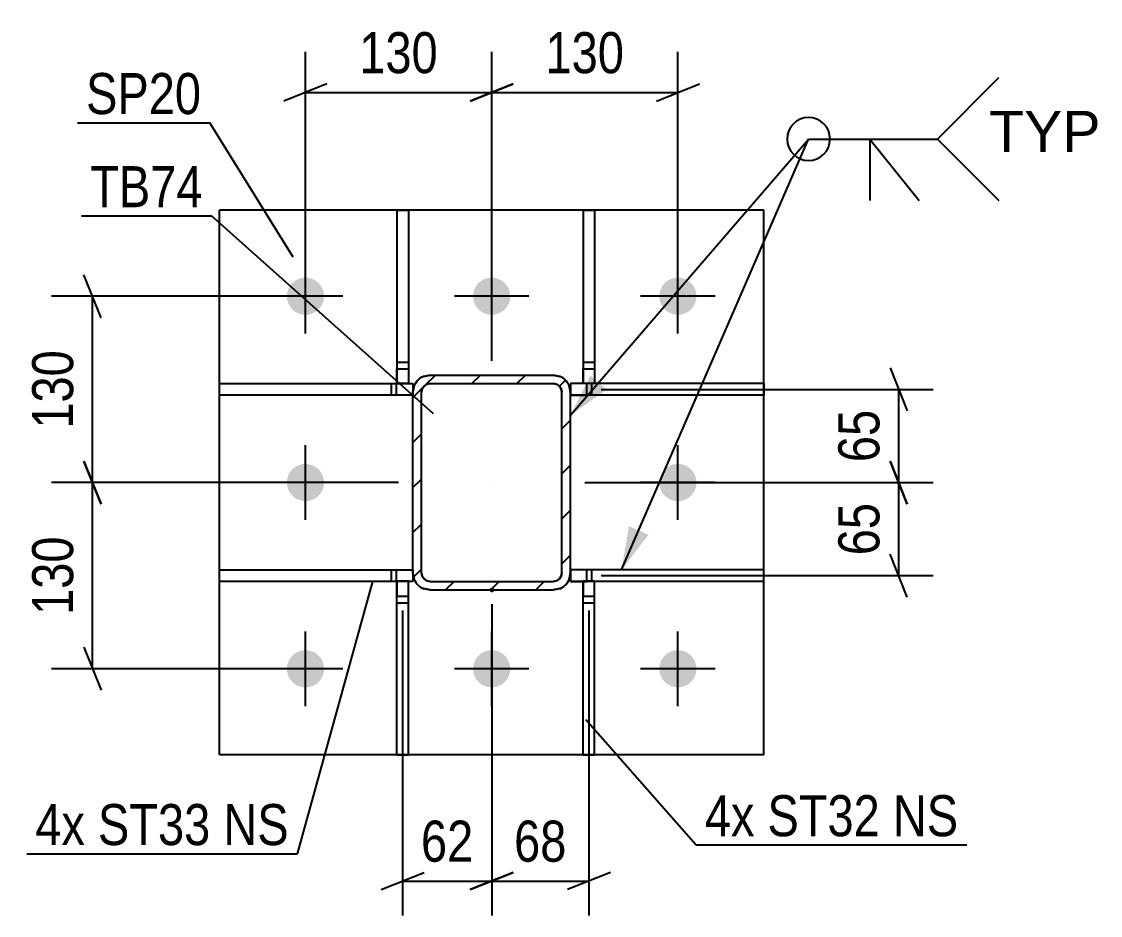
# Model space of a CAD drawing. Header units: millimetres. Extents: x 0 to 841, y 0 to 594.
# Drawn here: x 283 to 358.3, y 136 to 198.3 of the extents above; entities that cross this region are included whole.
import ezdxf

# ---------------------------------------------------------------- set-up
doc = ezdxf.new("R2010")
doc.units = ezdxf.units.MM
doc.linetypes.add('DXK_LINE_DOT2', pattern=[3.9198, 1.9599, -1.9599])
doc.linetypes.add('DXK_LINE_DOT3', pattern=[5.9187, 2.979, -0.9799, 0.9799, -0.9799])
doc.styles.add('Arial', font='ARIAL.TTF', dxfattribs={"height": 0.2})
doc.styles.add('Arial Narrow', font='ARIALN.TTF', dxfattribs={"height": 0.2})

# ---------------------------------------------------------------- blocks, each defined once
blk = doc.blocks.new('Part-318885124-6567 - 6432')
at = {"linetype": 'Continuous'}
h = blk.add_hatch(dxfattribs=at)
h.set_pattern_fill('', scale=0.7, style=0, pattern_type=0)
h.set_pattern_definition([(45, (320.9615, 173.3188), (-1.57154, 1.57154), [])])
h.paths.add_polyline_path([(321.222, 172.93), (320.961, 173.319), (320.572, 173.579), (320.113, 173.67), (311.513, 173.67), (311.054, 173.579), (310.664, 173.319), (310.404, 172.93), (310.313, 172.47), (310.313, 159.87), (310.404, 159.411), (310.664, 159.022), (311.054, 158.762), (311.513, 158.67), (320.113, 158.67), (320.572, 158.762), (320.961, 159.022), (321.222, 159.411), (321.313, 159.87), (321.313, 172.47)])
h.paths.add_polyline_path([(320.713, 159.87), (320.667, 159.641), (320.537, 159.446), (320.343, 159.316), (320.113, 159.27), (311.513, 159.27), (311.283, 159.316), (311.089, 159.446), (310.959, 159.641), (310.913, 159.87), (310.913, 172.47), (310.959, 172.7), (311.089, 172.895), (311.283, 173.025), (311.513, 173.07), (320.113, 173.07), (320.343, 173.025), (320.537, 172.895), (320.667, 172.7), (320.713, 172.47)])
blk.add_hatch(color=30, dxfattribs=at).paths.add_polyline_path([(315.813, 158.57, -1), (315.813, 158.77, -1)])
at = {"color": 7, "linetype": 'DXK_LINE_DOT2'}
for p, q in [((311.054, 173.579), (311.513, 173.67)), ((311.513, 173.67), (320.113, 173.67)), ((320.113, 173.67), (320.572, 173.579)), ((310.313, 172.47), (310.404, 172.93)), ((310.313, 159.87), (310.313, 172.47)), ((310.959, 172.7), (310.913, 172.47)), ((310.913, 159.87), (310.913, 172.47)), ((311.089, 172.895), (310.959, 172.7)), ((311.283, 173.025), (311.089, 172.895)), ((311.513, 173.07), (311.283, 173.025)), ((311.513, 173.07), (320.113, 173.07)), ((320.343, 173.025), (320.113, 173.07)), ((320.537, 172.895), (320.343, 173.025)), ((320.667, 172.7), (320.537, 172.895)), ((320.713, 172.47), (320.667, 172.7)), ((320.713, 159.87), (320.713, 172.47)), ((321.222, 172.93), (321.313, 172.47)), ((321.313, 159.87), (321.313, 172.47)), ((310.404, 159.411), (310.313, 159.87)), ((310.913, 159.87), (310.959, 159.641)), ((320.667, 159.641), (320.713, 159.87)), ((321.313, 159.87), (321.222, 159.411)), ((310.959, 159.641), (311.089, 159.446)), ((311.089, 159.446), (311.283, 159.316)), ((311.283, 159.316), (311.513, 159.27)), ((311.513, 159.27), (320.113, 159.27)), ((320.113, 159.27), (320.343, 159.316)), ((320.343, 159.316), (320.537, 159.446)), ((320.537, 159.446), (320.667, 159.641)), ((311.513, 158.67), (311.054, 158.762)), ((311.513, 158.67), (320.113, 158.67)), ((320.572, 158.762), (320.113, 158.67))]:
    blk.add_line(p, q, dxfattribs=at)
at = {"color": 2, "linetype": 'Continuous'}
for p, q in [((311.513, 173.67), (311.054, 173.579)), ((311.513, 173.67), (320.113, 173.67)), ((320.572, 173.579), (320.113, 173.67)), ((310.404, 172.93), (310.313, 172.47)), ((310.313, 159.87), (310.313, 172.47)), ((310.913, 172.47), (310.959, 172.7)), ((310.913, 159.87), (310.913, 172.47)), ((310.959, 172.7), (311.089, 172.895)), ((311.089, 172.895), (311.283, 173.025)), ((311.283, 173.025), (311.513, 173.07)), ((311.513, 173.07), (320.113, 173.07)), ((320.113, 173.07), (320.343, 173.025)), ((320.343, 173.025), (320.537, 172.895)), ((320.537, 172.895), (320.667, 172.7)), ((320.667, 172.7), (320.713, 172.47)), ((320.713, 159.87), (320.713, 172.47)), ((321.313, 172.47), (321.222, 172.93)), ((321.313, 159.87), (321.313, 172.47)), ((310.313, 159.87), (310.404, 159.411)), ((310.959, 159.641), (310.913, 159.87)), ((320.713, 159.87), (320.667, 159.641)), ((321.222, 159.411), (321.313, 159.87)), ((311.089, 159.446), (310.959, 159.641)), ((311.283, 159.316), (311.089, 159.446)), ((311.513, 159.27), (311.283, 159.316)), ((311.513, 159.27), (320.113, 159.27)), ((320.343, 159.316), (320.113, 159.27)), ((320.537, 159.446), (320.343, 159.316)), ((320.667, 159.641), (320.537, 159.446)), ((311.054, 158.762), (311.513, 158.67)), ((311.513, 158.67), (320.113, 158.67)), ((320.113, 158.67), (320.572, 158.762))]:
    blk.add_line(p, q, dxfattribs=at)
at = {"color": 7, "linetype": 'DXK_LINE_DOT3'}
blk.add_line((315.813, 166.17), (315.813, 166.17), dxfattribs=at)
at = {"color": 30, "linetype": 'DXK_LINE_DOT3'}
blk.add_line((315.813, 158.67), (315.813, 158.67), dxfattribs=at)
at = {"color": 30, "linetype": 'Continuous'}
blk.add_circle((315.813, 158.67), 0.1, dxfattribs=at)
at = {"color": 7, "linetype": 'DXK_LINE_DOT2'}
for centre, start, end in [((311.513, 172.47), 112.5, 157.5), ((320.113, 172.47), 22.5, 67.5), ((311.513, 159.87), 202.5, 247.5), ((320.113, 159.87), 292.5, 337.5)]:
    blk.add_arc(centre, 1.2, start, end, dxfattribs=at)
at = {"color": 2, "linetype": 'Continuous'}
for centre, start, end in [((311.513, 172.47), 112.5, 157.5), ((320.113, 172.47), 22.5, 67.5), ((311.513, 159.87), 202.5, 247.5), ((320.113, 159.87), 292.5, 337.5)]:
    blk.add_arc(centre, 1.2, start, end, dxfattribs=at)
blk = doc.blocks.new('Bolt-318885124-6529 - 6432')
at = {"linetype": 'Continuous'}
for points in [[(301.513, 179.17, -1), (304.113, 179.17, -1)], [(314.513, 179.17, -1), (317.113, 179.17, -1)], [(327.513, 179.17, -1), (330.113, 179.17, -1)], [(301.513, 166.17, -1), (304.113, 166.17, -1)], [(327.513, 166.17, -1), (330.113, 166.17, -1)], [(301.513, 153.17, -1), (304.113, 153.17, -1)], [(314.513, 153.17, -1), (317.113, 153.17, -1)], [(327.513, 153.17, -1), (330.113, 153.17, -1)]]:
    blk.add_hatch(color=1, dxfattribs=at).paths.add_polyline_path(points)
at = {"color": 1, "linetype": 'Continuous'}
for p, q in [((302.813, 176.57), (302.813, 181.77)), ((315.813, 176.57), (315.813, 181.77)), ((328.813, 176.57), (328.813, 181.77)), ((305.413, 179.17), (300.213, 179.17)), ((318.413, 179.17), (313.213, 179.17)), ((331.413, 179.17), (326.213, 179.17)), ((302.813, 163.57), (302.813, 168.77)), ((328.813, 163.57), (328.813, 168.77)), ((305.413, 166.17), (300.213, 166.17)), ((331.413, 166.17), (326.213, 166.17)), ((302.813, 150.57), (302.813, 155.77)), ((315.813, 150.57), (315.813, 155.77)), ((328.813, 150.57), (328.813, 155.77)), ((305.413, 153.17), (300.213, 153.17)), ((318.413, 153.17), (313.213, 153.17)), ((331.413, 153.17), (326.213, 153.17))]:
    blk.add_line(p, q, dxfattribs=at)
blk = doc.blocks.new('Part-318885124-6585 - 6432')
at = {"linetype": 'Continuous'}
h = blk.add_hatch(dxfattribs=at)
h.set_pattern_fill('', scale=0.7, style=0, pattern_type=0)
h.set_pattern_definition([(45, (322.1968, 174.1113), (-1.5715, 1.5715), [])])
h.paths.add_polyline_path([(322.997, 174.111), (322.197, 174.111), (322.197, 173.08), (322.997, 173.08)])
at = {"color": 2, "linetype": 'Continuous'}
for p, q in [((322.197, 185.169), (322.197, 174.111)), ((322.197, 185.169), (322.997, 185.169)), ((322.997, 185.169), (322.997, 174.111)), ((322.197, 173.08), (322.197, 174.111)), ((322.197, 174.111), (322.997, 174.111)), ((322.997, 174.111), (322.997, 173.08)), ((322.997, 173.08), (322.197, 173.08))]:
    blk.add_line(p, q, dxfattribs=at)
at = {"color": 7, "linetype": 'DXK_LINE_DOT2'}
for p, q in [((322.197, 174.58), (322.997, 174.58)), ((322.197, 174.111), (322.197, 173.08)), ((322.997, 174.111), (322.997, 173.08)), ((322.997, 173.08), (322.197, 173.08))]:
    blk.add_line(p, q, dxfattribs=at)
blk = doc.blocks.new('Part-318885124-6580 - 6432')
at = {"linetype": 'Continuous'}
h = blk.add_hatch(dxfattribs=at)
h.set_pattern_fill('', scale=0.7, style=0, pattern_type=0)
h.set_pattern_definition([(45, (309.1973, 174.1113), (-1.5715, 1.5715), [])])
h.paths.add_polyline_path([(309.997, 174.111), (309.197, 174.111), (309.197, 173.08), (309.997, 173.08)])
at = {"color": 2, "linetype": 'Continuous'}
for p, q in [((309.198, 185.169), (309.197, 174.111)), ((309.198, 185.169), (309.998, 185.169)), ((309.998, 185.169), (309.997, 174.111)), ((309.197, 173.08), (309.197, 174.111)), ((309.197, 174.111), (309.997, 174.111)), ((309.997, 174.111), (309.997, 173.08)), ((309.997, 173.08), (309.197, 173.08))]:
    blk.add_line(p, q, dxfattribs=at)
at = {"color": 7, "linetype": 'DXK_LINE_DOT2'}
for p, q in [((309.197, 174.58), (309.997, 174.58)), ((309.197, 174.111), (309.197, 173.08)), ((309.997, 174.111), (309.997, 173.08)), ((309.997, 173.08), (309.197, 173.08))]:
    blk.add_line(p, q, dxfattribs=at)
blk = doc.blocks.new('Part-318885124-6597 - 6432')
at = {"color": 2, "linetype": 'Continuous'}
for p, q in [((296.813, 147.17), (296.813, 185.17)), ((334.813, 185.17), (296.813, 185.17)), ((334.813, 147.17), (334.813, 185.17)), ((334.813, 147.17), (296.813, 147.17))]:
    blk.add_line(p, q, dxfattribs=at)
blk = doc.blocks.new('Part-318885124-6603 - 6432')
at = {"linetype": 'Continuous'}
h = blk.add_hatch(dxfattribs=at)
h.set_pattern_fill('', scale=0.7, style=0, pattern_type=0)
h.set_pattern_definition([(45, (321.3136, 160.0693), (-1.5715, 1.5715), [])])
h.paths.add_polyline_path([(322.465, 160.069), (321.314, 160.069), (321.314, 159.269), (322.465, 159.269)])
at = {"color": 7, "linetype": 'DXK_LINE_DOT2'}
for p, q in [((321.314, 159.269), (321.314, 160.069)), ((322.465, 160.069), (321.314, 160.069)), ((322.814, 159.269), (322.814, 160.069)), ((322.997, 159.269), (321.314, 159.269))]:
    blk.add_line(p, q, dxfattribs=at)
at = {"color": 2, "linetype": 'Continuous'}
for p, q in [((322.465, 160.069), (321.314, 160.069)), ((321.314, 160.069), (321.314, 159.269)), ((334.813, 160.069), (322.465, 160.069)), ((322.465, 159.269), (322.465, 160.069)), ((334.813, 159.269), (334.813, 160.069)), ((321.314, 159.269), (322.465, 159.269)), ((334.813, 159.269), (322.997, 159.269))]:
    blk.add_line(p, q, dxfattribs=at)
blk = doc.blocks.new('Part-318885124-6608 - 6432')
at = {"linetype": 'Continuous'}
h = blk.add_hatch(dxfattribs=at)
h.set_pattern_fill('', scale=0.7, style=0, pattern_type=0)
h.set_pattern_definition([(45, (321.3136, 173.0693), (-1.5715, 1.5715), [])])
h.paths.add_polyline_path([(322.465, 173.069), (321.314, 173.069), (321.314, 172.269), (322.465, 172.269)])
at = {"color": 7, "linetype": 'DXK_LINE_DOT2'}
for p, q in [((322.465, 173.069), (321.314, 173.069)), ((321.314, 173.069), (321.314, 172.269)), ((322.814, 172.269), (322.814, 173.069)), ((322.465, 172.269), (321.314, 172.269))]:
    blk.add_line(p, q, dxfattribs=at)
at = {"color": 2, "linetype": 'Continuous'}
for p, q in [((322.465, 173.069), (321.314, 173.069)), ((321.314, 173.069), (321.314, 172.269)), ((334.813, 173.069), (322.465, 173.069)), ((322.465, 172.269), (322.465, 173.069)), ((334.813, 173.069), (334.813, 172.269)), ((321.314, 172.269), (322.465, 172.269)), ((334.813, 172.269), (322.465, 172.269))]:
    blk.add_line(p, q, dxfattribs=at)
blk = doc.blocks.new('Part-318885124-6613 - 6432')
at = {"linetype": 'Continuous'}
h = blk.add_hatch(dxfattribs=at)
h.set_pattern_fill('', scale=0.7, style=0, pattern_type=0)
h.set_pattern_definition([(45, (322.1975, 159.2793), (-1.5715, 1.5715), [])])
h.paths.add_polyline_path([(322.997, 159.279), (322.197, 159.279), (322.197, 158.246), (322.997, 158.246)])
at = {"color": 7, "linetype": 'DXK_LINE_DOT2'}
for p, q in [((322.197, 158.246), (322.197, 159.279)), ((322.997, 159.279), (322.197, 159.279)), ((322.997, 158.246), (322.997, 159.279)), ((322.197, 157.779), (322.997, 157.779))]:
    blk.add_line(p, q, dxfattribs=at)
at = {"color": 2, "linetype": 'Continuous'}
for p, q in [((322.997, 159.279), (322.197, 159.279)), ((322.197, 159.279), (322.197, 158.246)), ((322.997, 158.246), (322.997, 159.279)), ((322.197, 147.169), (322.197, 158.246)), ((322.197, 158.246), (322.997, 158.246)), ((322.997, 147.169), (322.997, 158.246)), ((322.197, 147.169), (322.997, 147.169))]:
    blk.add_line(p, q, dxfattribs=at)
blk = doc.blocks.new('Part-318885124-6618 - 6432')
at = {"linetype": 'Continuous'}
h = blk.add_hatch(dxfattribs=at)
h.set_pattern_fill('', scale=0.7, style=0, pattern_type=0)
h.set_pattern_definition([(45, (309.1616, 173.0692), (-1.5715, 1.5715), [])])
h.paths.add_polyline_path([(310.313, 173.069), (309.162, 173.069), (309.162, 172.269), (310.313, 172.269)])
at = {"color": 2, "linetype": 'Continuous'}
for p, q in [((296.813, 172.269), (296.813, 173.069)), ((296.813, 173.069), (309.162, 173.069)), ((309.162, 173.069), (310.313, 173.069)), ((309.162, 172.269), (309.162, 173.069)), ((310.313, 173.069), (310.313, 172.269)), ((309.162, 172.269), (296.813, 172.269)), ((310.313, 172.269), (309.162, 172.269))]:
    blk.add_line(p, q, dxfattribs=at)
at = {"color": 7, "linetype": 'DXK_LINE_DOT2'}
for p, q in [((308.813, 172.269), (308.813, 173.069)), ((309.162, 173.069), (310.313, 173.069)), ((310.313, 173.069), (310.313, 172.269)), ((310.313, 172.269), (309.162, 172.269))]:
    blk.add_line(p, q, dxfattribs=at)
blk = doc.blocks.new('Part-318885124-6623 - 6432')
at = {"linetype": 'Continuous'}
h = blk.add_hatch(dxfattribs=at)
h.set_pattern_fill('', scale=0.7, style=0, pattern_type=0)
h.set_pattern_definition([(45, (309.1616, 160.0692), (-1.5715, 1.5715), [])])
h.paths.add_polyline_path([(310.313, 160.069), (309.162, 160.069), (309.162, 159.269), (310.313, 159.269)])
at = {"color": 2, "linetype": 'Continuous'}
for p, q in [((296.813, 159.269), (296.813, 160.069)), ((296.813, 160.069), (309.162, 160.069)), ((309.162, 160.069), (310.313, 160.069)), ((309.162, 159.269), (309.162, 160.069)), ((310.313, 160.069), (310.313, 159.269)), ((309.162, 159.269), (296.813, 159.269)), ((310.313, 159.269), (309.162, 159.269))]:
    blk.add_line(p, q, dxfattribs=at)
at = {"color": 7, "linetype": 'DXK_LINE_DOT2'}
for p, q in [((308.813, 159.269), (308.813, 160.069)), ((309.162, 160.069), (310.313, 160.069)), ((310.313, 160.069), (310.313, 159.269)), ((310.313, 159.269), (309.162, 159.269))]:
    blk.add_line(p, q, dxfattribs=at)
blk = doc.blocks.new('Part-318885124-6628 - 6432')
at = {"linetype": 'Continuous'}
h = blk.add_hatch(dxfattribs=at)
h.set_pattern_fill('', scale=0.7, style=0, pattern_type=0)
h.set_pattern_definition([(45, (309.198, 159.2793), (-1.5715, 1.5715), [])])
h.paths.add_polyline_path([(309.998, 159.279), (309.198, 159.279), (309.198, 158.246), (309.998, 158.246)])
at = {"color": 7, "linetype": 'DXK_LINE_DOT2'}
for p, q in [((309.198, 158.246), (309.198, 159.279)), ((309.998, 159.279), (309.198, 159.279)), ((309.998, 158.246), (309.998, 159.279)), ((309.198, 157.779), (309.998, 157.779))]:
    blk.add_line(p, q, dxfattribs=at)
at = {"color": 2, "linetype": 'Continuous'}
for p, q in [((309.998, 159.279), (309.198, 159.279)), ((309.198, 159.279), (309.198, 158.246)), ((309.998, 158.246), (309.998, 159.279)), ((309.198, 147.169), (309.198, 158.246)), ((309.198, 158.246), (309.998, 158.246)), ((309.998, 147.169), (309.998, 158.246)), ((309.198, 147.169), (309.998, 147.169))]:
    blk.add_line(p, q, dxfattribs=at)
blk = doc.blocks.new('StraightDimension-318885124-6630 - 6432')
at = {"color": 7, "linetype": 'Continuous'}
for p, q in [((343.627, 174.169), (344.827, 171.169)), ((323.465, 172.669), (346.627, 172.669)), ((344.227, 166.17), (344.227, 172.669)), ((344.827, 164.67), (343.627, 167.67)), ((322.313, 166.17), (346.627, 166.17))]:
    blk.add_line(p, q, dxfattribs=at)
at = {"color": 0}
blk.add_wipeout([(343.477, 171.848), (339.277, 171.848), (339.277, 166.992), (343.477, 166.992)], dxfattribs=at)
at = {"color": 3, "style": 'Arial Narrow'}
blk.add_text('65', height=2.8633, rotation=90.00021, dxfattribs=at).set_placement((342.877, 167.592))
blk = doc.blocks.new('StraightDimension-318885124-6711 - 6432')
at = {"color": 7, "linetype": 'Continuous'}
for p, q in [((315.813, 174.67), (315.813, 196.237)), ((328.813, 180.17), (328.813, 196.237)), ((317.313, 193.987), (314.313, 192.787)), ((327.313, 192.787), (330.313, 193.987)), ((315.813, 193.387), (328.813, 193.387))]:
    blk.add_line(p, q, dxfattribs=at)
at = {"color": 0}
blk.add_wipeout([(325.655, 194.137), (325.655, 198.337), (318.971, 198.337), (318.971, 194.137)], dxfattribs=at)
at = {"color": 3, "style": 'Arial Narrow'}
blk.add_text('130', height=2.8633, dxfattribs=at).set_placement((319.571, 194.737))
blk = doc.blocks.new('StraightDimension-318885124-6642 - 6432')
at = {"color": 7, "linetype": 'Continuous'}
for p, q in [((343.628, 167.67), (344.828, 164.67)), ((322.313, 166.17), (346.628, 166.17)), ((344.228, 159.669), (344.228, 166.17)), ((344.828, 158.169), (343.628, 161.169)), ((323.465, 159.669), (346.628, 159.669))]:
    blk.add_line(p, q, dxfattribs=at)
at = {"color": 0}
blk.add_wipeout([(343.478, 165.348), (339.278, 165.348), (339.278, 160.492), (343.478, 160.492)], dxfattribs=at)
at = {"color": 3, "style": 'Arial Narrow'}
blk.add_text('65', height=2.8633, rotation=90.00021, dxfattribs=at).set_placement((342.878, 161.092))
blk = doc.blocks.new('StraightDimension-318885124-6655 - 6432')
at = {"color": 7, "linetype": 'Continuous'}
for p, q in [((288.546, 177.67), (287.346, 180.67)), ((301.813, 179.17), (285.096, 179.17)), ((287.946, 166.17), (287.946, 179.17)), ((287.346, 167.67), (288.546, 164.67)), ((309.313, 166.17), (285.096, 166.17))]:
    blk.add_line(p, q, dxfattribs=at)
at = {"color": 0}
blk.add_wipeout([(287.196, 176.012), (282.996, 176.012), (282.996, 169.328), (287.196, 169.328)], dxfattribs=at)
at = {"color": 3, "style": 'Arial Narrow'}
blk.add_text('130', height=2.8633, rotation=90.00021, dxfattribs=at).set_placement((286.596, 169.928))
blk = doc.blocks.new('StraightDimension-318885124-6665 - 6432')
at = {"color": 7, "linetype": 'Continuous'}
for p, q in [((288.546, 164.67), (287.346, 167.67)), ((309.313, 166.17), (285.096, 166.17)), ((287.946, 153.17), (287.946, 166.17)), ((287.346, 154.67), (288.546, 151.67)), ((301.813, 153.17), (285.096, 153.17))]:
    blk.add_line(p, q, dxfattribs=at)
at = {"color": 0}
blk.add_wipeout([(287.196, 163.012), (282.996, 163.012), (282.996, 156.328), (287.196, 156.328)], dxfattribs=at)
at = {"color": 3, "style": 'Arial Narrow'}
blk.add_text('130', height=2.8633, rotation=90.00021, dxfattribs=at).set_placement((286.596, 156.928))
blk = doc.blocks.new('StraightDimension-318885124-6676 - 6432')
at = {"color": 7, "linetype": 'Continuous'}
for p, q in [((315.813, 157.67), (315.813, 135.959)), ((309.598, 157.246), (309.598, 135.959)), ((308.098, 137.759), (311.098, 138.959)), ((317.313, 138.959), (314.313, 137.759)), ((309.598, 138.359), (315.813, 138.359))]:
    blk.add_line(p, q, dxfattribs=at)
at = {"color": 0}
blk.add_wipeout([(315.134, 139.109), (315.134, 143.309), (310.277, 143.309), (310.277, 139.109)], dxfattribs=at)
at = {"color": 3, "style": 'Arial Narrow'}
blk.add_text('62', height=2.8633, dxfattribs=at).set_placement((310.877, 139.709))
blk = doc.blocks.new('StraightDimension-318885124-6688 - 6432')
at = {"color": 7, "linetype": 'Continuous'}
for p, q in [((315.813, 157.67), (315.813, 135.959)), ((322.597, 157.246), (322.597, 135.959)), ((314.313, 137.759), (317.313, 138.959)), ((324.097, 138.959), (321.097, 137.759)), ((315.813, 138.359), (322.597, 138.359))]:
    blk.add_line(p, q, dxfattribs=at)
at = {"color": 0}
blk.add_wipeout([(321.633, 139.109), (321.633, 143.309), (316.777, 143.309), (316.777, 139.109)], dxfattribs=at)
at = {"color": 3, "style": 'Arial Narrow'}
blk.add_text('68', height=2.8633, dxfattribs=at).set_placement((317.377, 139.709))
blk = doc.blocks.new('StraightDimension-318885124-6701 - 6432')
at = {"color": 7, "linetype": 'Continuous'}
for p, q in [((302.813, 180.17), (302.813, 196.237)), ((315.813, 174.67), (315.813, 196.237)), ((304.313, 193.987), (301.313, 192.787)), ((314.313, 192.787), (317.313, 193.987)), ((302.813, 193.387), (315.813, 193.387))]:
    blk.add_line(p, q, dxfattribs=at)
at = {"color": 0}
blk.add_wipeout([(312.655, 194.137), (312.655, 198.337), (305.971, 198.337), (305.971, 194.137)], dxfattribs=at)
at = {"color": 3, "style": 'Arial Narrow'}
blk.add_text('130', height=2.8633, dxfattribs=at).set_placement((306.571, 194.737))
blk = doc.blocks.new('Mark-318885124-6593 - 6432')
at = {"color": 30, "linetype": 'Continuous'}
for p in [(286.898, 191.281), (301.958, 181.891)]:
    blk.add_line(p, (296.137, 191.281), dxfattribs=at)
at = {"color": 0}
blk.add_wipeout([(295.537, 191.881), (295.537, 194.881), (287.498, 194.881), (287.498, 191.881)], dxfattribs=at)
blk.add_wipeout([(295.537, 191.881), (295.537, 194.881), (287.498, 194.881), (287.498, 191.881)], dxfattribs=at)
at = {"color": 3, "style": 'Arial Narrow'}
blk.add_text('SP20', height=2.8633, dxfattribs=at).set_placement((287.498, 191.881))
blk = doc.blocks.new('Mark-318885124-6563 - 6432')
at = {"color": 30, "linetype": 'Continuous'}
for p in [(287.188, 184.784), (311.744, 170.967)]:
    blk.add_line(p, (296.243, 184.784), dxfattribs=at)
at = {"color": 0}
blk.add_wipeout([(295.643, 185.384), (295.643, 188.384), (287.788, 188.384), (287.788, 185.384)], dxfattribs=at)
blk.add_wipeout([(295.643, 185.384), (295.643, 188.384), (287.788, 188.384), (287.788, 185.384)], dxfattribs=at)
at = {"color": 3, "style": 'Arial Narrow'}
blk.add_text('TB74', height=2.8633, dxfattribs=at).set_placement((287.788, 185.384))
blk = doc.blocks.new('WeldMark-318885124-6721 - 6432')
at = {"linetype": 'Continuous'}
for points in [[(323.84, 172.647), (321.313, 170.864), (322.704, 173.626)], [(326.763, 162.522), (324.88, 160.069), (325.387, 163.119)]]:
    blk.add_hatch(color=30, dxfattribs=at).paths.add_polyline_path(points)
at = {"color": 30, "linetype": 'Continuous'}
for p, q in [((321.313, 170.864), (337.932, 190.142)), ((324.88, 160.069), (337.932, 190.142)), ((337.932, 190.142), (346.932, 190.142))]:
    blk.add_line(p, q, dxfattribs=at)
at = {"color": 3, "linetype": 'Continuous'}
for q in [(345.647, 185.856), (342.218, 185.856)]:
    blk.add_line((342.218, 190.142), q, dxfattribs=at)
for start, end in [(90, 270), (270, 90)]:
    blk.add_arc((337.932, 190.142), 1.5, start, end, dxfattribs=at)
at = {"color": 0, "linetype": 'Continuous'}
blk.add_wipeout([(358.308, 189.242), (358.308, 192.242), (350.532, 192.242), (350.532, 189.242)], dxfattribs=at)
blk.add_wipeout([(358.308, 189.242), (358.308, 192.242), (350.532, 192.242), (350.532, 189.242)], dxfattribs=at)
at = {"color": 3, "linetype": 'Continuous'}
for q in [(351.218, 194.428), (351.218, 185.856)]:
    blk.add_line((346.932, 190.142), q, dxfattribs=at)
at = {"color": 3, "linetype": 'Continuous', "style": 'Arial'}
blk.add_text('TYP', height=2.8652, dxfattribs=at).set_placement((350.532, 189.242))
blk = doc.blocks.new('MarkSet-318885124-6771 - 6432')
at = {"color": 30, "linetype": 'Continuous'}
for p in [(307.503, 159.269), (283.355, 140.266)]:
    blk.add_line(p, (302.245, 140.266), dxfattribs=at)
at = {"color": 0}
for points in [[(287.427, 140.866), (287.427, 143.866), (283.955, 143.866), (283.955, 140.866)], [(296.181, 140.866), (296.181, 143.866), (288.327, 143.866), (288.327, 140.866)], [(301.645, 140.866), (301.645, 143.866), (297.081, 143.866), (297.081, 140.866)]]:
    blk.add_wipeout(points, dxfattribs=at)
for points in [[(287.427, 140.866), (287.427, 143.866), (283.955, 143.866), (283.955, 140.866)], [(296.181, 140.866), (296.181, 143.866), (288.327, 143.866), (288.327, 140.866)], [(301.645, 140.866), (301.645, 143.866), (297.081, 143.866), (297.081, 140.866)]]:
    blk.add_wipeout(points, dxfattribs=at)
at = {"color": 3, "style": 'Arial Narrow'}
for s, p in [('4x', (283.955, 140.866)), ('ST33', (288.327, 140.866)), ('NS', (297.081, 140.866))]:
    blk.add_text(s, height=2.8633, dxfattribs=at).set_placement(p)
blk = doc.blocks.new('MarkSet-318885124-6801 - 6432')
at = {"color": 30, "linetype": 'Continuous'}
for p, q in [((322.387, 149.626), (330.091, 140.886)), ((330.091, 140.886), (348.982, 140.886))]:
    blk.add_line(p, q, dxfattribs=at)
at = {"color": 0}
for points in [[(334.163, 141.486), (334.163, 144.486), (330.691, 144.486), (330.691, 141.486)], [(342.918, 141.486), (342.918, 144.486), (335.063, 144.486), (335.063, 141.486)], [(348.382, 141.486), (348.382, 144.486), (343.818, 144.486), (343.818, 141.486)]]:
    blk.add_wipeout(points, dxfattribs=at)
for points in [[(334.163, 141.486), (334.163, 144.486), (330.691, 144.486), (330.691, 141.486)], [(342.918, 141.486), (342.918, 144.486), (335.063, 144.486), (335.063, 141.486)], [(348.382, 141.486), (348.382, 144.486), (343.818, 144.486), (343.818, 141.486)]]:
    blk.add_wipeout(points, dxfattribs=at)
at = {"color": 3, "style": 'Arial Narrow'}
for s, p in [('4x', (330.691, 141.486)), ('ST32', (335.063, 141.486)), ('NS', (343.818, 141.486))]:
    blk.add_text(s, height=2.8633, dxfattribs=at).set_placement(p)

msp = doc.modelspace()

# ---------------------------------------------------------------- block references
for name in ['Part-318885124-6597 - 6432', 'Part-318885124-6580 - 6432', 'Part-318885124-6585 - 6432', 'Bolt-318885124-6529 - 6432', 'Part-318885124-6567 - 6432', 'Part-318885124-6618 - 6432', 'Part-318885124-6608 - 6432', 'Part-318885124-6623 - 6432', 'Part-318885124-6603 - 6432', 'Part-318885124-6628 - 6432', 'Part-318885124-6613 - 6432']:
    msp.add_blockref(name, (0, 0))

# ---------------------------------------------------------------- next in the draw order: block references
for name in ['StraightDimension-318885124-6711 - 6432', 'StraightDimension-318885124-6655 - 6432', 'StraightDimension-318885124-6630 - 6432']:
    msp.add_blockref(name, (0, 0))

# ---------------------------------------------------------------- next in the draw order: block references
for name in ['StraightDimension-318885124-6701 - 6432', 'StraightDimension-318885124-6665 - 6432', 'StraightDimension-318885124-6642 - 6432']:
    msp.add_blockref(name, (0, 0))

# ---------------------------------------------------------------- next in the draw order: block references
for name in ['Mark-318885124-6593 - 6432', 'WeldMark-318885124-6721 - 6432', 'MarkSet-318885124-6771 - 6432', 'StraightDimension-318885124-6676 - 6432']:
    msp.add_blockref(name, (0, 0))

# ---------------------------------------------------------------- next in the draw order: block references
for name in ['Mark-318885124-6563 - 6432', 'StraightDimension-318885124-6688 - 6432']:
    msp.add_blockref(name, (0, 0))

# ---------------------------------------------------------------- next in the draw order: block references
msp.add_blockref('MarkSet-318885124-6801 - 6432', (0, 0))

doc.saveas('drawing.dxf')
